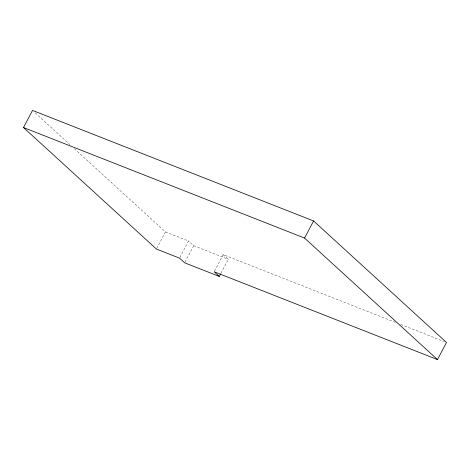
<?xml version="1.0" encoding="UTF-8"?>
<svg xmlns="http://www.w3.org/2000/svg" width="470" height="470" viewBox="0 0 470 470"><rect width="100%" height="100%" fill="white"/><g stroke="black" fill="none" stroke-linecap="round" stroke-linejoin="round"><path stroke-width="0.35" stroke-dasharray="2.35 1.76" d="M156.745 248.407L165.434 231.927L74.125 148.455M179.846 257.495L188.535 241.01L165.434 231.927M184.957 262.166L193.646 245.687L188.535 241.01M214.496 271.12L223.185 254.64L395.282 322.32M220.947 273.258L228.297 259.311L223.185 254.64M400.745 324.47L444.45 341.661M193.646 245.687L228.297 259.311M35.227 112.894L69.801 144.502"/><path stroke-width="0.7" d="M219.279 276.43L184.622 262.8L179.511 258.13L156.41 249.041L23.5 127.535L32.524 110.421L313.59 220.959L446.5 342.465L437.476 359.579L214.161 271.754L219.279 276.43L220.612 273.892M437.476 359.579L304.566 238.073L313.59 220.959M23.5 127.535L304.566 238.073"/></g></svg>
